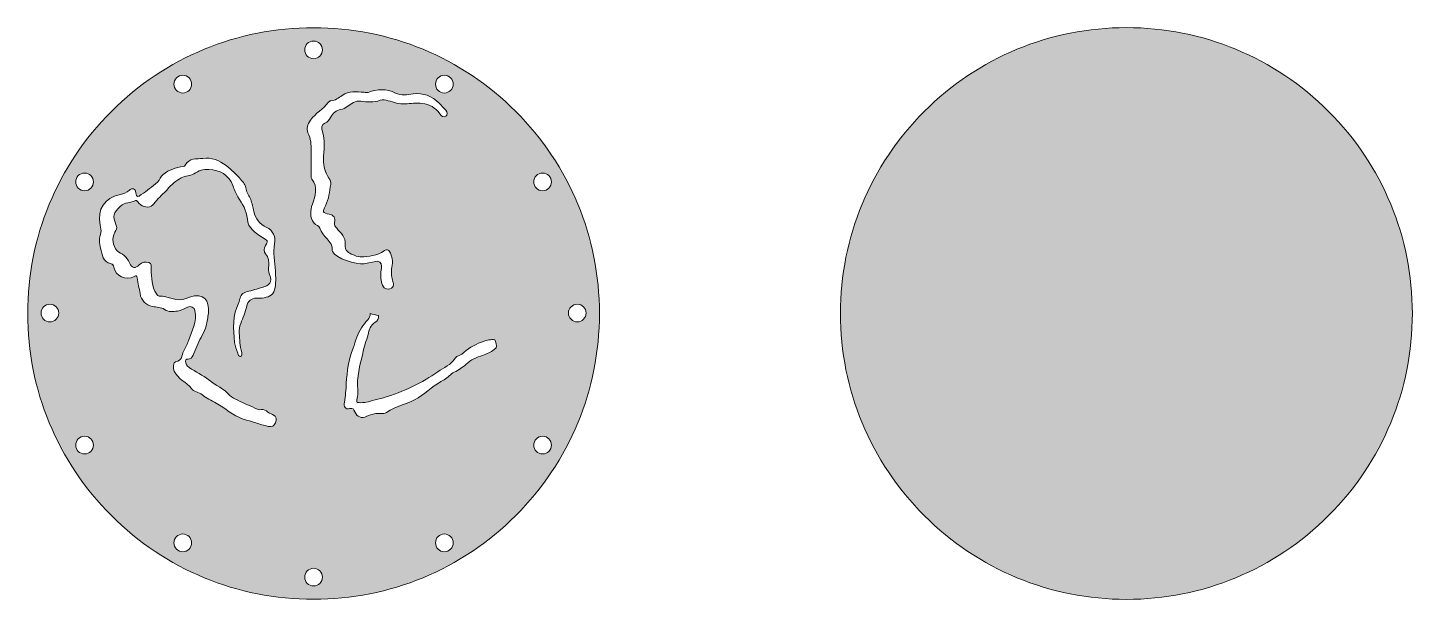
# Model space of a CAD drawing. Extents: x 98 to 4334, y -902 to -98.
# Drawn here: x 2386 to 4334, y -902 to -98 of the extents above; entities that cross this region are included whole.
import ezdxf

# ---------------------------------------------------------------- set-up
doc = ezdxf.new("R2010")
doc.units = 0
doc.header["$MEASUREMENT"] = 0
doc.layers.add('Layer 1', color=7, linetype='Continuous')

msp = doc.modelspace()

# ---------------------------------------------------------------- hatches: boundary and pattern name
at = {"layer": 'Layer 1', "true_color": 0xffffff}
h = msp.add_hatch(color=7, dxfattribs=at)
h.dxf.hatch_style = 2
edge = h.paths.add_edge_path()
edge.add_spline(control_points=[(3072.5, -215.5), (2996.5, -139.5), (2895.5, -97.7), (2788, -97.7), (2680.5, -97.7), (2579.5, -139.5), (2503.5, -215.5), (2427.5, -291.5), (2385.7, -392.5), (2385.7, -500), (2385.7, -607.5), (2427.5, -708.5), (2503.5, -784.5), (2579.5, -860.5), (2680.5, -902.3), (2788, -902.3), (2895.5, -902.3), (2996.5, -860.5), (3072.5, -784.5), (3148.5, -708.5), (3190.3, -607.5), (3190.3, -500), (3190.3, -392.5), (3148.5, -291.5), (3072.5, -215.5)], knot_values=[0, 0, 0, 0, 1, 1, 1, 2, 2, 2, 3, 3, 3, 4, 4, 4, 5, 5, 5, 6, 6, 6, 7, 7, 7, 8, 8, 8, 8], degree=3, periodic=1)
edge = h.paths.add_edge_path()
edge.add_spline(control_points=[(2972, -164.6), (2978.9, -164.6), (2984.5, -170.2), (2984.5, -177.1), (2984.5, -184), (2978.9, -189.6), (2972, -189.6), (2965.1, -189.6), (2959.6, -184), (2959.6, -177.1), (2959.6, -170.2), (2965.1, -164.6), (2972, -164.6)], knot_values=[0, 0, 0, 0, 1, 1, 1, 2, 2, 2, 3, 3, 3, 4, 4, 4, 4], degree=3, periodic=1)
edge = h.paths.add_edge_path()
edge.add_spline(control_points=[(2788, -116.4), (2794.9, -116.4), (2800.5, -122), (2800.5, -128.8), (2800.5, -135.7), (2794.9, -141.3), (2788, -141.3), (2781.1, -141.3), (2775.5, -135.7), (2775.5, -128.8), (2775.5, -122), (2781.1, -116.4), (2788, -116.4)], knot_values=[0, 0, 0, 0, 1, 1, 1, 2, 2, 2, 3, 3, 3, 4, 4, 4, 4], degree=3, periodic=1)
edge = h.paths.add_edge_path()
edge.add_spline(control_points=[(2604, -164.6), (2610.9, -164.6), (2616.4, -170.2), (2616.4, -177.1), (2616.4, -184), (2610.9, -189.6), (2604, -189.6), (2597.1, -189.6), (2591.5, -184), (2591.5, -177.1), (2591.5, -170.2), (2597.1, -164.6), (2604, -164.6)], knot_values=[0, 0, 0, 0, 1, 1, 1, 2, 2, 2, 3, 3, 3, 4, 4, 4, 4], degree=3, periodic=1)
edge = h.paths.add_edge_path()
edge.add_spline(control_points=[(2416.8, -511.8), (2410, -511.8), (2404.4, -506.2), (2404.4, -499.3), (2404.4, -492.4), (2410, -486.9), (2416.8, -486.9), (2423.7, -486.9), (2429.3, -492.4), (2429.3, -499.3), (2429.3, -506.2), (2423.7, -511.8), (2416.8, -511.8)], knot_values=[0, 0, 0, 0, 1, 1, 1, 2, 2, 2, 3, 3, 3, 4, 4, 4, 4], degree=3, periodic=1)
edge = h.paths.add_edge_path()
edge.add_spline(control_points=[(2465.7, -697.7), (2458.8, -697.7), (2453.2, -692.1), (2453.2, -685.3), (2453.2, -678.4), (2458.8, -672.8), (2465.7, -672.8), (2472.6, -672.8), (2478.1, -678.4), (2478.1, -685.3), (2478.1, -692.1), (2472.6, -697.7), (2465.7, -697.7)], knot_values=[0, 0, 0, 0, 1, 1, 1, 2, 2, 2, 3, 3, 3, 4, 4, 4, 4], degree=3, periodic=1)
edge = h.paths.add_edge_path()
edge.add_spline(control_points=[(2465.7, -327.2), (2458.8, -327.2), (2453.2, -321.6), (2453.2, -314.7), (2453.2, -307.9), (2458.8, -302.3), (2465.7, -302.3), (2472.6, -302.3), (2478.1, -307.9), (2478.1, -314.7), (2478.1, -321.6), (2472.6, -327.2), (2465.7, -327.2)], knot_values=[0, 0, 0, 0, 1, 1, 1, 2, 2, 2, 3, 3, 3, 4, 4, 4, 4], degree=3, periodic=1)
edge = h.paths.add_edge_path()
edge.add_spline(control_points=[(2604, -835.4), (2597.1, -835.4), (2591.5, -829.8), (2591.5, -822.9), (2591.5, -816), (2597.1, -810.4), (2604, -810.4), (2610.9, -810.4), (2616.4, -816), (2616.4, -822.9), (2616.4, -829.8), (2610.9, -835.4), (2604, -835.4)], knot_values=[0, 0, 0, 0, 1, 1, 1, 2, 2, 2, 3, 3, 3, 4, 4, 4, 4], degree=3, periodic=1)
edge = h.paths.add_edge_path()
edge.add_spline(control_points=[(2734.3, -654), (2732.7, -658.2), (2729.1, -660.1), (2724.2, -659), (2712.3, -656.1), (2700.8, -652.1), (2689.1, -648.6), (2674.2, -644.1), (2663.8, -633.3), (2651, -626.1), (2644.4, -622.3), (2636.6, -619), (2631.5, -614.6), (2626.4, -610.2), (2619.3, -610.1), (2616, -605.8), (2608.9, -596.5), (2597.3, -592.1), (2591.7, -581.4), (2589.9, -577.7), (2590.2, -568.3), (2593.9, -567.9), (2603.2, -566.7), (2602.5, -558.9), (2604.8, -553.4), (2607, -548.3), (2610.2, -543.5), (2611.9, -538.6), (2616.8, -524.9), (2624.3, -511.5), (2621.1, -495.9), (2620.1, -491.1), (2615.6, -488.9), (2610.4, -491.1), (2605.7, -493.1), (2601.7, -496.1), (2596.4, -496.6), (2590, -497.3), (2584.1, -498.3), (2578.2, -494.3), (2573.3, -490.9), (2567.1, -491.3), (2561.4, -490.2), (2552.1, -488.4), (2545.3, -481.5), (2543.8, -471.9), (2542.6, -464.5), (2540.9, -457.2), (2539.6, -449.8), (2539.1, -446.9), (2538.4, -446.2), (2535.4, -447.9), (2524.3, -454.6), (2509.1, -447.4), (2507, -434.7), (2506.5, -432.3), (2504.8, -430.2), (2503, -429.9), (2490.7, -427.5), (2490.9, -416.9), (2488.3, -408.2), (2486.2, -400.9), (2486, -393.6), (2488.8, -386.1), (2489.9, -383.2), (2488, -379.1), (2487.5, -375.6), (2483.7, -352), (2493, -338.3), (2516, -332.4), (2520.5, -331.3), (2524.8, -330.2), (2528.4, -326.8), (2532.9, -322.6), (2537.2, -324), (2537.8, -330), (2538.6, -337), (2540.7, -336), (2545.5, -332.7), (2553.5, -327.3), (2561.1, -321.4), (2568.3, -314.9), (2571.7, -311.8), (2572.7, -307.5), (2576.5, -304.3), (2584.8, -297.2), (2594.3, -294.8), (2604.3, -293), (2605.5, -292.8), (2607, -292.2), (2607.4, -291.3), (2612.7, -280.3), (2623.6, -282.9), (2632.3, -281.7), (2644.4, -280.1), (2654.9, -284.2), (2665, -291.8), (2672.7, -297.6), (2679, -303.7), (2685.3, -310.9), (2689.3, -315.5), (2692.1, -318.9), (2693, -325.1), (2693.8, -330.1), (2697.6, -334.6), (2699.5, -339.6), (2701.4, -344.9), (2703, -350.5), (2704, -356.1), (2706, -367), (2712.1, -374), (2722, -378.7), (2730.7, -382.9), (2735.3, -392.4), (2733.2, -401.6), (2730.3, -414.6), (2733.7, -427.2), (2734.3, -439.9), (2734.7, -448.9), (2735.3, -457.8), (2733.1, -466.5), (2731, -475.3), (2723.3, -477.1), (2715.6, -478.2), (2713, -478.6), (2710.3, -478.3), (2707.6, -478.3), (2700.5, -478.4), (2695.3, -482.8), (2694, -489.6), (2692.4, -498.2), (2688.5, -505.9), (2685.4, -514), (2682, -522.9), (2684, -532.2), (2684.3, -541.3), (2684.4, -545.8), (2686.1, -550.3), (2686.8, -554.8), (2687.1, -556.7), (2688.1, -559.7), (2685.3, -560.3), (2682.9, -560.7), (2681.8, -558.1), (2681.2, -555.9), (2679.6, -550.9), (2677.5, -545.9), (2676.8, -540.7), (2674.5, -521.6), (2674.1, -502.6), (2682.8, -484.7), (2683.4, -483.4), (2683.5, -481.9), (2683.9, -480.5), (2685.5, -475), (2687.6, -470.5), (2694.4, -469.2), (2701.6, -467.8), (2708.7, -465.2), (2715.8, -463.3), (2725.8, -460.6), (2730.6, -456.2), (2726, -445.2), (2724.3, -441), (2724.7, -436.6), (2724.8, -432.3), (2724.9, -426.4), (2725, -421), (2720.4, -416.1), (2717.5, -412.9), (2718.4, -408.5), (2720.4, -404.5), (2724.6, -396.4), (2723.6, -397.7), (2716.2, -393.1), (2706.5, -387.1), (2695.5, -379.2), (2694.8, -367.4), (2694, -354.5), (2687.5, -345.7), (2681.4, -335.9), (2678.3, -331), (2676.5, -325.3), (2674.5, -320), (2668.5, -303.7), (2656, -298.7), (2640.8, -297.1), (2632.8, -296.9), (2626.1, -298.7), (2619.5, -303.4), (2614.6, -306.9), (2607.5, -305.7), (2601.8, -309), (2594.3, -313.3), (2587.8, -318.6), (2582.3, -325.2), (2581.7, -325.9), (2581.2, -326.8), (2580.5, -327.4), (2574.2, -333), (2568.3, -338.7), (2563.3, -345.7), (2559.1, -351.6), (2550.5, -351.2), (2544.7, -347), (2542, -345), (2539.2, -339.7), (2537.2, -340.9), (2530.6, -344.8), (2522.3, -342.9), (2516.4, -348.7), (2506, -359.1), (2504.8, -362.1), (2510.4, -376.1), (2512, -380.1), (2509.9, -382.6), (2508.5, -385.5), (2503.9, -395.2), (2505, -403.9), (2511.4, -411.7), (2514.2, -415), (2518.5, -415.3), (2521.6, -418.4), (2524.8, -421.5), (2527.3, -424.7), (2529.1, -428.8), (2532.4, -436.5), (2537, -437.2), (2542.7, -431.3), (2546.2, -427.5), (2551.5, -426.9), (2556, -428.1), (2560.5, -429.3), (2559, -433.8), (2559.3, -437.8), (2560.1, -449.6), (2559.9, -461.9), (2567, -472.4), (2568, -473.8), (2569.1, -475.7), (2570.7, -475.6), (2583.5, -474.9), (2595.4, -484.4), (2608.6, -478.9), (2610.2, -478.2), (2611.8, -477.7), (2613.4, -477.2), (2634.4, -470), (2641.3, -481.5), (2639.9, -499.5), (2639.4, -505.5), (2638.2, -511.5), (2636.9, -517.4), (2635.8, -522), (2634, -526.3), (2631.4, -530.6), (2626.6, -538.7), (2623.2, -547.7), (2619.6, -556.5), (2618.3, -559.8), (2616.9, -562.5), (2613.4, -564), (2611.3, -564.8), (2607.3, -563.6), (2607.6, -566.9), (2607.9, -570.4), (2609.5, -574.1), (2612.8, -576.2), (2622, -582), (2632.1, -586.8), (2640.6, -593.6), (2650.2, -601.3), (2662, -605.8), (2670.3, -615.4), (2673, -618.5), (2677.4, -620.3), (2681.2, -622.2), (2690.4, -626.5), (2699.7, -630.5), (2709, -634.6), (2709.8, -635), (2710.9, -635.9), (2711.6, -635.7), (2719.7, -632.8), (2724, -640.5), (2730.4, -642.4), (2736.3, -644.3), (2735.9, -649.6), (2734.3, -654)], knot_values=[0, 0, 0, 0, 1, 1, 1, 2, 2, 2, 3, 3, 3, 4, 4, 4, 5, 5, 5, 6, 6, 6, 7, 7, 7, 8, 8, 8, 9, 9, 9, 10, 10, 10, 11, 11, 11, 12, 12, 12, 13, 13, 13, 14, 14, 14, 15, 15, 15, 16, 16, 16, 17, 17, 17, 18, 18, 18, 19, 19, 19, 20, 20, 20, 21, 21, 21, 22, 22, 22, 23, 23, 23, 24, 24, 24, 25, 25, 25, 26, 26, 26, 27, 27, 27, 28, 28, 28, 29, 29, 29, 30, 30, 30, 31, 31, 31, 32, 32, 32, 33, 33, 33, 34, 34, 34, 35, 35, 35, 36, 36, 36, 37, 37, 37, 38, 38, 38, 39, 39, 39, 40, 40, 40, 41, 41, 41, 42, 42, 42, 43, 43, 43, 44, 44, 44, 45, 45, 45, 46, 46, 46, 47, 47, 47, 48, 48, 48, 49, 49, 49, 50, 50, 50, 51, 51, 51, 52, 52, 52, 53, 53, 53, 54, 54, 54, 55, 55, 55, 56, 56, 56, 57, 57, 57, 58, 58, 58, 59, 59, 59, 60, 60, 60, 61, 61, 61, 62, 62, 62, 63, 63, 63, 64, 64, 64, 65, 65, 65, 66, 66, 66, 67, 67, 67, 68, 68, 68, 69, 69, 69, 70, 70, 70, 71, 71, 71, 72, 72, 72, 73, 73, 73, 74, 74, 74, 75, 75, 75, 76, 76, 76, 77, 77, 77, 78, 78, 78, 79, 79, 79, 80, 80, 80, 81, 81, 81, 82, 82, 82, 83, 83, 83, 84, 84, 84, 85, 85, 85, 86, 86, 86, 87, 87, 87, 88, 88, 88, 89, 89, 89, 90, 90, 90, 91, 91, 91, 92, 92, 92, 93, 93, 93, 94, 94, 94, 95, 95, 95, 96, 96, 96, 96], degree=3, periodic=1)
edge = h.paths.add_edge_path()
edge.add_spline(control_points=[(2788, -883.6), (2781.1, -883.6), (2775.5, -878), (2775.5, -871.2), (2775.5, -864.3), (2781.1, -858.7), (2788, -858.7), (2794.9, -858.7), (2800.5, -864.3), (2800.5, -871.2), (2800.5, -878), (2794.9, -883.6), (2788, -883.6)], knot_values=[0, 0, 0, 0, 1, 1, 1, 2, 2, 2, 3, 3, 3, 4, 4, 4, 4], degree=3, periodic=1)
edge = h.paths.add_edge_path()
edge.add_spline(control_points=[(2815, -413.1), (2814.8, -412.7), (2814.1, -412.3), (2814.2, -411.9), (2815.8, -397.3), (2799.7, -392.1), (2796.9, -379.7), (2796.1, -376), (2791, -375.9), (2788.8, -372.9), (2782.3, -364.5), (2783.3, -355.2), (2786.3, -346.2), (2790.3, -334.1), (2794.8, -322.4), (2785.6, -310.7), (2784.1, -308.8), (2784.6, -306.5), (2784.6, -304.4), (2784.5, -293.2), (2784.3, -282), (2784.6, -270.8), (2784.8, -262.1), (2784.2, -253.8), (2780.1, -245.6), (2777.1, -239.5), (2779.6, -234.1), (2783.8, -227.9), (2790.6, -217.7), (2801.7, -212.5), (2808.7, -202.9), (2809.5, -201.8), (2811, -200.7), (2812.3, -200.6), (2818.7, -200.3), (2823.5, -196.6), (2828.3, -193), (2837.8, -186), (2848.6, -188), (2859.1, -188.5), (2861, -188.5), (2862.7, -189.6), (2864.7, -188.8), (2877.7, -183.9), (2890.6, -183.1), (2903.3, -189.6), (2911.4, -193.7), (2919.8, -192), (2928.2, -190.9), (2942.5, -189), (2954.6, -193.7), (2964.7, -204), (2967.9, -207.2), (2971.3, -210.4), (2974.2, -213.9), (2976.3, -216.5), (2977, -220.5), (2974.1, -222.3), (2970.9, -224.4), (2967.8, -222.4), (2965.7, -219), (2959.9, -210.1), (2950.9, -205.6), (2941, -204.3), (2933, -203.3), (2924.7, -204.4), (2916.4, -204.9), (2908.8, -205.5), (2900.8, -202.5), (2893.1, -200.5), (2889.2, -199.5), (2885.1, -198.7), (2881.7, -199.9), (2872.6, -203), (2863.6, -202.4), (2854.5, -201.1), (2846.7, -200.1), (2840.9, -204.8), (2835.4, -208.7), (2832.4, -210.8), (2830.1, -212.6), (2826.3, -213), (2819.5, -213.7), (2815, -218.3), (2811.8, -224), (2809.8, -227.4), (2807.9, -230.5), (2803.8, -232), (2798.5, -233.8), (2799, -240.1), (2800, -242.4), (2805.5, -256), (2801.9, -269.8), (2801.8, -283.4), (2801.8, -293.1), (2804.7, -301.5), (2809.5, -309.4), (2811.2, -312.2), (2812.7, -314.9), (2812.1, -318.2), (2810.4, -328.4), (2809.8, -338.8), (2804.7, -348.2), (2800, -356.7), (2800.9, -358.3), (2810.1, -360.2), (2816.3, -361.5), (2819.3, -365.5), (2817.6, -371.8), (2816.5, -375.8), (2818, -377.2), (2820.6, -380.1), (2826.4, -386.5), (2833.5, -393.1), (2832.4, -402.8), (2831.5, -411.5), (2837.6, -415.1), (2843.1, -417.1), (2845.6, -417.9), (2849.6, -420.6), (2853.8, -420.1), (2854, -420.1), (2854.1, -420.1), (2854.3, -420.1), (2866, -420.5), (2877.6, -418.2), (2887.4, -411.8), (2887.8, -411.5), (2888.2, -411.3), (2888.6, -411), (2890.8, -409.6), (2893.8, -410.3), (2895, -412.6), (2898.6, -419.4), (2900, -426.8), (2898.3, -434.8), (2897, -441), (2897.4, -447), (2899.1, -453.3), (2900.1, -457.2), (2902.8, -463.4), (2895.4, -465.2), (2888.5, -466.7), (2885.2, -463.2), (2883.5, -455.2), (2882.1, -448.9), (2882.4, -442.9), (2883.5, -436.6), (2884.3, -432), (2883.4, -427.3), (2878, -426.3), (2878, -426.3), (2858.7, -430.2), (2858.7, -430.2), (2847.7, -430.8), (2819.2, -422.8), (2815, -413.1)], knot_values=[0, 0, 0, 0, 1, 1, 1, 2, 2, 2, 3, 3, 3, 4, 4, 4, 5, 5, 5, 6, 6, 6, 7, 7, 7, 8, 8, 8, 9, 9, 9, 10, 10, 10, 11, 11, 11, 12, 12, 12, 13, 13, 13, 14, 14, 14, 15, 15, 15, 16, 16, 16, 17, 17, 17, 18, 18, 18, 19, 19, 19, 20, 20, 20, 21, 21, 21, 22, 22, 22, 23, 23, 23, 24, 24, 24, 25, 25, 25, 26, 26, 26, 27, 27, 27, 28, 28, 28, 29, 29, 29, 30, 30, 30, 31, 31, 31, 32, 32, 32, 33, 33, 33, 34, 34, 34, 35, 35, 35, 36, 36, 36, 37, 37, 37, 38, 38, 38, 39, 39, 39, 40, 40, 40, 41, 41, 41, 42, 42, 42, 43, 43, 43, 44, 44, 44, 45, 45, 45, 46, 46, 46, 47, 47, 47, 48, 48, 48, 49, 49, 49, 50, 50, 50, 51, 51, 51, 52, 52, 52, 52], degree=3, periodic=1)
edge = h.paths.add_edge_path()
edge.add_spline(control_points=[(2972, -835.4), (2965.1, -835.4), (2959.6, -829.8), (2959.6, -822.9), (2959.6, -816), (2965.1, -810.4), (2972, -810.4), (2978.9, -810.4), (2984.5, -816), (2984.5, -822.9), (2984.5, -829.8), (2978.9, -835.4), (2972, -835.4)], knot_values=[0, 0, 0, 0, 1, 1, 1, 2, 2, 2, 3, 3, 3, 4, 4, 4, 4], degree=3, periodic=1)
edge = h.paths.add_edge_path()
edge.add_spline(control_points=[(3042.4, -550.7), (3037.3, -554.4), (3032.1, -557.2), (3025.9, -558.9), (3017.4, -561.3), (3009.6, -565.4), (3002.7, -571.4), (2997.7, -575.7), (2992.3, -579.9), (2986, -582.6), (2980.5, -584.9), (2977.5, -590.5), (2971.9, -593.2), (2958.6, -599.9), (2947.8, -610.4), (2935.3, -618.5), (2921, -627.7), (2904.1, -629.6), (2890.5, -639.3), (2885.9, -642.6), (2879.1, -639.6), (2873.4, -641.3), (2870, -642.4), (2866.5, -643.1), (2863.1, -644.7), (2855.5, -648.2), (2849.2, -645.9), (2846, -638.2), (2844.4, -634.7), (2843.5, -632.6), (2838.7, -633.9), (2832.9, -635.6), (2830.3, -631), (2831.4, -624.9), (2833, -616.1), (2833.5, -607.2), (2834.1, -598.3), (2835.1, -581.4), (2837.2, -564.8), (2843.8, -548.8), (2845.7, -544), (2846.5, -538.5), (2848.8, -533.4), (2852.8, -524.4), (2857.2, -515.8), (2864.3, -508.8), (2866.6, -506.5), (2867.9, -503.6), (2867.7, -500.2), (2871.6, -501.2), (2875.5, -502.1), (2879.4, -503), (2879.6, -507), (2878.1, -510.6), (2874.8, -512.4), (2867.9, -516.3), (2866.3, -522.9), (2864.6, -529.7), (2862.3, -538.6), (2859.1, -547.2), (2857.2, -556.1), (2853.4, -573), (2848.3, -589.7), (2850.1, -607.3), (2850.1, -608), (2850, -608.8), (2850.1, -609.5), (2851.3, -615), (2847.1, -624.6), (2849.5, -625.1), (2856.1, -626.4), (2863.9, -625), (2870.5, -622.7), (2875.8, -620.8), (2881.2, -620.4), (2886.5, -618.7), (2900.5, -614.3), (2914.1, -609.1), (2927.4, -602.7), (2939.9, -596.8), (2952, -589.6), (2963, -581.9), (2971, -576.3), (2981.4, -572.4), (2987.2, -563), (2989.7, -559), (2995.9, -558.8), (2999.7, -555), (3007.6, -547.3), (3017.7, -542.7), (3028, -538.8), (3031.1, -537.7), (3034, -537.4), (3037.1, -537), (3039.6, -536.7), (3043.1, -535.2), (3044.2, -539.6), (3045.1, -543.6), (3047, -547.4), (3042.4, -550.7)], knot_values=[0, 0, 0, 0, 1, 1, 1, 2, 2, 2, 3, 3, 3, 4, 4, 4, 5, 5, 5, 6, 6, 6, 7, 7, 7, 8, 8, 8, 9, 9, 9, 10, 10, 10, 11, 11, 11, 12, 12, 12, 13, 13, 13, 14, 14, 14, 15, 15, 15, 16, 16, 16, 17, 17, 17, 18, 18, 18, 19, 19, 19, 20, 20, 20, 21, 21, 21, 22, 22, 22, 23, 23, 23, 24, 24, 24, 25, 25, 25, 26, 26, 26, 27, 27, 27, 28, 28, 28, 29, 29, 29, 30, 30, 30, 31, 31, 31, 32, 32, 32, 33, 33, 33, 33], degree=3, periodic=1)
edge = h.paths.add_edge_path()
edge.add_spline(control_points=[(3110.3, -697.7), (3103.4, -697.7), (3097.9, -692.1), (3097.9, -685.3), (3097.9, -678.4), (3103.4, -672.8), (3110.3, -672.8), (3117.2, -672.8), (3122.8, -678.4), (3122.8, -685.3), (3122.8, -692.1), (3117.2, -697.7), (3110.3, -697.7)], knot_values=[0, 0, 0, 0, 1, 1, 1, 2, 2, 2, 3, 3, 3, 4, 4, 4, 4], degree=3, periodic=1)
edge = h.paths.add_edge_path()
edge.add_spline(control_points=[(3110.3, -327.2), (3103.4, -327.2), (3097.9, -321.6), (3097.9, -314.7), (3097.9, -307.9), (3103.4, -302.3), (3110.3, -302.3), (3117.2, -302.3), (3122.8, -307.9), (3122.8, -314.7), (3122.8, -321.6), (3117.2, -327.2), (3110.3, -327.2)], knot_values=[0, 0, 0, 0, 1, 1, 1, 2, 2, 2, 3, 3, 3, 4, 4, 4, 4], degree=3, periodic=1)
edge = h.paths.add_edge_path()
edge.add_spline(control_points=[(3159.2, -511.8), (3152.3, -511.8), (3146.7, -506.2), (3146.7, -499.3), (3146.7, -492.4), (3152.3, -486.9), (3159.2, -486.9), (3166, -486.9), (3171.6, -492.4), (3171.6, -499.3), (3171.6, -506.2), (3166, -511.8), (3159.2, -511.8)], knot_values=[0, 0, 0, 0, 1, 1, 1, 2, 2, 2, 3, 3, 3, 4, 4, 4, 4], degree=3, periodic=1)
at = {"layer": 'Layer 1', "true_color": 0xed1c24}
h = msp.add_hatch(color=240, dxfattribs=at)
h.dxf.hatch_style = 2
edge = h.paths.add_edge_path()
edge.add_spline(control_points=[(4216.5, -215.5), (4140.5, -139.5), (4039.5, -97.6), (3932, -97.6), (3824.5, -97.6), (3723.5, -139.5), (3647.5, -215.5), (3571.5, -291.5), (3529.6, -392.5), (3529.6, -500), (3529.6, -607.5), (3571.5, -708.5), (3647.5, -784.5), (3723.5, -860.5), (3824.5, -902.4), (3932, -902.4), (4039.5, -902.4), (4140.5, -860.5), (4216.5, -784.5), (4292.5, -708.5), (4334.4, -607.5), (4334.4, -500), (4334.4, -392.5), (4292.5, -291.5), (4216.5, -215.5)], knot_values=[0, 0, 0, 0, 1, 1, 1, 2, 2, 2, 3, 3, 3, 4, 4, 4, 5, 5, 5, 6, 6, 6, 7, 7, 7, 8, 8, 8, 8], degree=3, periodic=1)

# ---------------------------------------------------------------- linework, layer by layer
at = {"layer": 'Layer 1', "lineweight": 0}
for points, knots in [([(3072.5, -215.5), (2996.5, -139.5), (2895.5, -97.7), (2788, -97.7), (2680.5, -97.7), (2579.5, -139.5), (2503.5, -215.5), (2427.5, -291.5), (2385.7, -392.5), (2385.7, -500), (2385.7, -607.5), (2427.5, -708.5), (2503.5, -784.5), (2579.5, -860.5), (2680.5, -902.3), (2788, -902.3), (2895.5, -902.3), (2996.5, -860.5), (3072.5, -784.5), (3148.5, -708.5), (3190.3, -607.5), (3190.3, -500), (3190.3, -392.5), (3148.5, -291.5), (3072.5, -215.5)], [0, 0, 0, 0, 1, 1, 1, 2, 2, 2, 3, 3, 3, 4, 4, 4, 5, 5, 5, 6, 6, 6, 7, 7, 7, 8, 8, 8, 8]), ([(2788, -116.4), (2794.9, -116.4), (2800.5, -122), (2800.5, -128.8), (2800.5, -135.7), (2794.9, -141.3), (2788, -141.3), (2781.1, -141.3), (2775.5, -135.7), (2775.5, -128.8), (2775.5, -122), (2781.1, -116.4), (2788, -116.4)], [0, 0, 0, 0, 1, 1, 1, 2, 2, 2, 3, 3, 3, 4, 4, 4, 4]), ([(4216.5, -215.5), (4140.5, -139.5), (4039.5, -97.6), (3932, -97.6), (3824.5, -97.6), (3723.5, -139.5), (3647.5, -215.5), (3571.5, -291.5), (3529.6, -392.5), (3529.6, -500), (3529.6, -607.5), (3571.5, -708.5), (3647.5, -784.5), (3723.5, -860.5), (3824.5, -902.4), (3932, -902.4), (4039.5, -902.4), (4140.5, -860.5), (4216.5, -784.5), (4292.5, -708.5), (4334.4, -607.5), (4334.4, -500), (4334.4, -392.5), (4292.5, -291.5), (4216.5, -215.5)], [0, 0, 0, 0, 1, 1, 1, 2, 2, 2, 3, 3, 3, 4, 4, 4, 5, 5, 5, 6, 6, 6, 7, 7, 7, 8, 8, 8, 8]), ([(2604, -164.6), (2610.9, -164.6), (2616.4, -170.2), (2616.4, -177.1), (2616.4, -184), (2610.9, -189.6), (2604, -189.6), (2597.1, -189.6), (2591.5, -184), (2591.5, -177.1), (2591.5, -170.2), (2597.1, -164.6), (2604, -164.6)], [0, 0, 0, 0, 1, 1, 1, 2, 2, 2, 3, 3, 3, 4, 4, 4, 4]), ([(2972, -164.6), (2978.9, -164.6), (2984.5, -170.2), (2984.5, -177.1), (2984.5, -184), (2978.9, -189.6), (2972, -189.6), (2965.1, -189.6), (2959.6, -184), (2959.6, -177.1), (2959.6, -170.2), (2965.1, -164.6), (2972, -164.6)], [0, 0, 0, 0, 1, 1, 1, 2, 2, 2, 3, 3, 3, 4, 4, 4, 4]), ([(2815, -413.1), (2814.8, -412.7), (2814.1, -412.3), (2814.2, -411.9), (2815.8, -397.3), (2799.7, -392.1), (2796.9, -379.7), (2796.1, -376), (2791, -375.9), (2788.8, -372.9), (2782.3, -364.5), (2783.3, -355.2), (2786.3, -346.2), (2790.3, -334.1), (2794.8, -322.4), (2785.6, -310.7), (2784.1, -308.8), (2784.6, -306.5), (2784.6, -304.4), (2784.5, -293.2), (2784.3, -282), (2784.6, -270.8), (2784.8, -262.1), (2784.2, -253.8), (2780.1, -245.6), (2777.1, -239.5), (2779.6, -234.1), (2783.8, -227.9), (2790.6, -217.7), (2801.7, -212.5), (2808.7, -202.9), (2809.5, -201.8), (2811, -200.7), (2812.3, -200.6), (2818.7, -200.3), (2823.5, -196.6), (2828.3, -193), (2837.8, -186), (2848.6, -188), (2859.1, -188.5), (2861, -188.5), (2862.7, -189.6), (2864.7, -188.8), (2877.7, -183.9), (2890.6, -183.1), (2903.3, -189.6), (2911.4, -193.7), (2919.8, -192), (2928.2, -190.9), (2942.5, -189), (2954.6, -193.7), (2964.7, -204), (2967.9, -207.2), (2971.3, -210.4), (2974.2, -213.9), (2976.3, -216.5), (2977, -220.5), (2974.1, -222.3), (2970.9, -224.4), (2967.8, -222.4), (2965.7, -219), (2959.9, -210.1), (2950.9, -205.6), (2941, -204.3), (2933, -203.3), (2924.7, -204.4), (2916.4, -204.9), (2908.8, -205.5), (2900.8, -202.5), (2893.1, -200.5), (2889.2, -199.5), (2885.1, -198.7), (2881.7, -199.9), (2872.6, -203), (2863.6, -202.4), (2854.5, -201.1), (2846.7, -200.1), (2840.9, -204.8), (2835.4, -208.7), (2832.4, -210.8), (2830.1, -212.6), (2826.3, -213), (2819.5, -213.7), (2815, -218.3), (2811.8, -224), (2809.8, -227.4), (2807.9, -230.5), (2803.8, -232), (2798.5, -233.8), (2799, -240.1), (2800, -242.4), (2805.5, -256), (2801.9, -269.8), (2801.8, -283.4), (2801.8, -293.1), (2804.7, -301.5), (2809.5, -309.4), (2811.2, -312.2), (2812.7, -314.9), (2812.1, -318.2), (2810.4, -328.4), (2809.8, -338.8), (2804.7, -348.2), (2800, -356.7), (2800.9, -358.3), (2810.1, -360.2), (2816.3, -361.5), (2819.3, -365.5), (2817.6, -371.8), (2816.5, -375.8), (2818, -377.2), (2820.6, -380.1), (2826.4, -386.5), (2833.5, -393.1), (2832.4, -402.8), (2831.5, -411.5), (2837.6, -415.1), (2843.1, -417.1), (2845.6, -417.9), (2849.6, -420.6), (2853.8, -420.1), (2854, -420.1), (2854.1, -420.1), (2854.3, -420.1), (2866, -420.5), (2877.6, -418.2), (2887.4, -411.8), (2887.8, -411.5), (2888.2, -411.3), (2888.6, -411), (2890.8, -409.6), (2893.8, -410.3), (2895, -412.6), (2898.6, -419.4), (2900, -426.8), (2898.3, -434.8), (2897, -441), (2897.4, -447), (2899.1, -453.3), (2900.1, -457.2), (2902.8, -463.4), (2895.4, -465.2), (2888.5, -466.7), (2885.2, -463.2), (2883.5, -455.2), (2882.1, -448.9), (2882.4, -442.9), (2883.5, -436.6), (2884.3, -432), (2883.4, -427.3), (2878, -426.3), (2878, -426.3), (2858.7, -430.2), (2858.7, -430.2), (2847.7, -430.8), (2819.2, -422.8), (2815, -413.1)], [0, 0, 0, 0, 1, 1, 1, 2, 2, 2, 3, 3, 3, 4, 4, 4, 5, 5, 5, 6, 6, 6, 7, 7, 7, 8, 8, 8, 9, 9, 9, 10, 10, 10, 11, 11, 11, 12, 12, 12, 13, 13, 13, 14, 14, 14, 15, 15, 15, 16, 16, 16, 17, 17, 17, 18, 18, 18, 19, 19, 19, 20, 20, 20, 21, 21, 21, 22, 22, 22, 23, 23, 23, 24, 24, 24, 25, 25, 25, 26, 26, 26, 27, 27, 27, 28, 28, 28, 29, 29, 29, 30, 30, 30, 31, 31, 31, 32, 32, 32, 33, 33, 33, 34, 34, 34, 35, 35, 35, 36, 36, 36, 37, 37, 37, 38, 38, 38, 39, 39, 39, 40, 40, 40, 41, 41, 41, 42, 42, 42, 43, 43, 43, 44, 44, 44, 45, 45, 45, 46, 46, 46, 47, 47, 47, 48, 48, 48, 49, 49, 49, 50, 50, 50, 51, 51, 51, 52, 52, 52, 52]), ([(2734.3, -654), (2732.7, -658.2), (2729.1, -660.1), (2724.2, -659), (2712.3, -656.1), (2700.8, -652.1), (2689.1, -648.6), (2674.2, -644.1), (2663.8, -633.3), (2651, -626.1), (2644.4, -622.3), (2636.6, -619), (2631.5, -614.6), (2626.4, -610.2), (2619.3, -610.1), (2616, -605.8), (2608.9, -596.5), (2597.3, -592.1), (2591.7, -581.4), (2589.9, -577.7), (2590.2, -568.3), (2593.9, -567.9), (2603.2, -566.7), (2602.5, -558.9), (2604.8, -553.4), (2607, -548.3), (2610.2, -543.5), (2611.9, -538.6), (2616.8, -524.9), (2624.3, -511.5), (2621.1, -495.9), (2620.1, -491.1), (2615.6, -488.9), (2610.4, -491.1), (2605.7, -493.1), (2601.7, -496.1), (2596.4, -496.6), (2590, -497.3), (2584.1, -498.3), (2578.2, -494.3), (2573.3, -490.9), (2567.1, -491.3), (2561.4, -490.2), (2552.1, -488.4), (2545.3, -481.5), (2543.8, -471.9), (2542.6, -464.5), (2540.9, -457.2), (2539.6, -449.8), (2539.1, -446.9), (2538.4, -446.2), (2535.4, -447.9), (2524.3, -454.6), (2509.1, -447.4), (2507, -434.7), (2506.5, -432.3), (2504.8, -430.2), (2503, -429.9), (2490.7, -427.5), (2490.9, -416.9), (2488.3, -408.2), (2486.2, -400.9), (2486, -393.6), (2488.8, -386.1), (2489.9, -383.2), (2488, -379.1), (2487.5, -375.6), (2483.7, -352), (2493, -338.3), (2516, -332.4), (2520.5, -331.3), (2524.8, -330.2), (2528.4, -326.8), (2532.9, -322.6), (2537.2, -324), (2537.8, -330), (2538.6, -337), (2540.7, -336), (2545.5, -332.7), (2553.5, -327.3), (2561.1, -321.4), (2568.3, -314.9), (2571.7, -311.8), (2572.7, -307.5), (2576.5, -304.3), (2584.8, -297.2), (2594.3, -294.8), (2604.3, -293), (2605.5, -292.8), (2607, -292.2), (2607.4, -291.3), (2612.7, -280.3), (2623.6, -282.9), (2632.3, -281.7), (2644.4, -280.1), (2654.9, -284.2), (2665, -291.8), (2672.7, -297.6), (2679, -303.7), (2685.3, -310.9), (2689.3, -315.5), (2692.1, -318.9), (2693, -325.1), (2693.8, -330.1), (2697.6, -334.6), (2699.5, -339.6), (2701.4, -344.9), (2703, -350.5), (2704, -356.1), (2706, -367), (2712.1, -374), (2722, -378.7), (2730.7, -382.9), (2735.3, -392.4), (2733.2, -401.6), (2730.3, -414.6), (2733.7, -427.2), (2734.3, -439.9), (2734.7, -448.9), (2735.3, -457.8), (2733.1, -466.5), (2731, -475.3), (2723.3, -477.1), (2715.6, -478.2), (2713, -478.6), (2710.3, -478.3), (2707.6, -478.3), (2700.5, -478.4), (2695.3, -482.8), (2694, -489.6), (2692.4, -498.2), (2688.5, -505.9), (2685.4, -514), (2682, -522.9), (2684, -532.2), (2684.3, -541.3), (2684.4, -545.8), (2686.1, -550.3), (2686.8, -554.8), (2687.1, -556.7), (2688.1, -559.7), (2685.3, -560.3), (2682.9, -560.7), (2681.8, -558.1), (2681.2, -555.9), (2679.6, -550.9), (2677.5, -545.9), (2676.8, -540.7), (2674.5, -521.6), (2674.1, -502.6), (2682.8, -484.7), (2683.4, -483.4), (2683.5, -481.9), (2683.9, -480.5), (2685.5, -475), (2687.6, -470.5), (2694.4, -469.2), (2701.6, -467.8), (2708.7, -465.2), (2715.8, -463.3), (2725.8, -460.6), (2730.6, -456.2), (2726, -445.2), (2724.3, -441), (2724.7, -436.6), (2724.8, -432.3), (2724.9, -426.4), (2725, -421), (2720.4, -416.1), (2717.5, -412.9), (2718.4, -408.5), (2720.4, -404.5), (2724.6, -396.4), (2723.6, -397.7), (2716.2, -393.1), (2706.5, -387.1), (2695.5, -379.2), (2694.8, -367.4), (2694, -354.5), (2687.5, -345.7), (2681.4, -335.9), (2678.3, -331), (2676.5, -325.3), (2674.5, -320), (2668.5, -303.7), (2656, -298.7), (2640.8, -297.1), (2632.8, -296.9), (2626.1, -298.7), (2619.5, -303.4), (2614.6, -306.9), (2607.5, -305.7), (2601.8, -309), (2594.3, -313.3), (2587.8, -318.6), (2582.3, -325.2), (2581.7, -325.9), (2581.2, -326.8), (2580.5, -327.4), (2574.2, -333), (2568.3, -338.7), (2563.3, -345.7), (2559.1, -351.6), (2550.5, -351.2), (2544.7, -347), (2542, -345), (2539.2, -339.7), (2537.2, -340.9), (2530.6, -344.8), (2522.3, -342.9), (2516.4, -348.7), (2506, -359.1), (2504.8, -362.1), (2510.4, -376.1), (2512, -380.1), (2509.9, -382.6), (2508.5, -385.5), (2503.9, -395.2), (2505, -403.9), (2511.4, -411.7), (2514.2, -415), (2518.5, -415.3), (2521.6, -418.4), (2524.8, -421.5), (2527.3, -424.7), (2529.1, -428.8), (2532.4, -436.5), (2537, -437.2), (2542.7, -431.3), (2546.2, -427.5), (2551.5, -426.9), (2556, -428.1), (2560.5, -429.3), (2559, -433.8), (2559.3, -437.8), (2560.1, -449.6), (2559.9, -461.9), (2567, -472.4), (2568, -473.8), (2569.1, -475.7), (2570.7, -475.6), (2583.5, -474.9), (2595.4, -484.4), (2608.6, -478.9), (2610.2, -478.2), (2611.8, -477.7), (2613.4, -477.2), (2634.4, -470), (2641.3, -481.5), (2639.9, -499.5), (2639.4, -505.5), (2638.2, -511.5), (2636.9, -517.4), (2635.8, -522), (2634, -526.3), (2631.4, -530.6), (2626.6, -538.7), (2623.2, -547.7), (2619.6, -556.5), (2618.3, -559.8), (2616.9, -562.5), (2613.4, -564), (2611.3, -564.8), (2607.3, -563.6), (2607.6, -566.9), (2607.9, -570.4), (2609.5, -574.1), (2612.8, -576.2), (2622, -582), (2632.1, -586.8), (2640.6, -593.6), (2650.2, -601.3), (2662, -605.8), (2670.3, -615.4), (2673, -618.5), (2677.4, -620.3), (2681.2, -622.2), (2690.4, -626.5), (2699.7, -630.5), (2709, -634.6), (2709.8, -635), (2710.9, -635.9), (2711.6, -635.7), (2719.7, -632.8), (2724, -640.5), (2730.4, -642.4), (2736.3, -644.3), (2735.9, -649.6), (2734.3, -654)], [0, 0, 0, 0, 1, 1, 1, 2, 2, 2, 3, 3, 3, 4, 4, 4, 5, 5, 5, 6, 6, 6, 7, 7, 7, 8, 8, 8, 9, 9, 9, 10, 10, 10, 11, 11, 11, 12, 12, 12, 13, 13, 13, 14, 14, 14, 15, 15, 15, 16, 16, 16, 17, 17, 17, 18, 18, 18, 19, 19, 19, 20, 20, 20, 21, 21, 21, 22, 22, 22, 23, 23, 23, 24, 24, 24, 25, 25, 25, 26, 26, 26, 27, 27, 27, 28, 28, 28, 29, 29, 29, 30, 30, 30, 31, 31, 31, 32, 32, 32, 33, 33, 33, 34, 34, 34, 35, 35, 35, 36, 36, 36, 37, 37, 37, 38, 38, 38, 39, 39, 39, 40, 40, 40, 41, 41, 41, 42, 42, 42, 43, 43, 43, 44, 44, 44, 45, 45, 45, 46, 46, 46, 47, 47, 47, 48, 48, 48, 49, 49, 49, 50, 50, 50, 51, 51, 51, 52, 52, 52, 53, 53, 53, 54, 54, 54, 55, 55, 55, 56, 56, 56, 57, 57, 57, 58, 58, 58, 59, 59, 59, 60, 60, 60, 61, 61, 61, 62, 62, 62, 63, 63, 63, 64, 64, 64, 65, 65, 65, 66, 66, 66, 67, 67, 67, 68, 68, 68, 69, 69, 69, 70, 70, 70, 71, 71, 71, 72, 72, 72, 73, 73, 73, 74, 74, 74, 75, 75, 75, 76, 76, 76, 77, 77, 77, 78, 78, 78, 79, 79, 79, 80, 80, 80, 81, 81, 81, 82, 82, 82, 83, 83, 83, 84, 84, 84, 85, 85, 85, 86, 86, 86, 87, 87, 87, 88, 88, 88, 89, 89, 89, 90, 90, 90, 91, 91, 91, 92, 92, 92, 93, 93, 93, 94, 94, 94, 95, 95, 95, 96, 96, 96, 96]), ([(2465.7, -327.2), (2458.8, -327.2), (2453.2, -321.6), (2453.2, -314.7), (2453.2, -307.9), (2458.8, -302.3), (2465.7, -302.3), (2472.6, -302.3), (2478.1, -307.9), (2478.1, -314.7), (2478.1, -321.6), (2472.6, -327.2), (2465.7, -327.2)], [0, 0, 0, 0, 1, 1, 1, 2, 2, 2, 3, 3, 3, 4, 4, 4, 4]), ([(3110.3, -327.2), (3103.4, -327.2), (3097.9, -321.6), (3097.9, -314.7), (3097.9, -307.9), (3103.4, -302.3), (3110.3, -302.3), (3117.2, -302.3), (3122.8, -307.9), (3122.8, -314.7), (3122.8, -321.6), (3117.2, -327.2), (3110.3, -327.2)], [0, 0, 0, 0, 1, 1, 1, 2, 2, 2, 3, 3, 3, 4, 4, 4, 4]), ([(2416.8, -511.8), (2410, -511.8), (2404.4, -506.2), (2404.4, -499.3), (2404.4, -492.4), (2410, -486.9), (2416.8, -486.9), (2423.7, -486.9), (2429.3, -492.4), (2429.3, -499.3), (2429.3, -506.2), (2423.7, -511.8), (2416.8, -511.8)], [0, 0, 0, 0, 1, 1, 1, 2, 2, 2, 3, 3, 3, 4, 4, 4, 4]), ([(3159.2, -511.8), (3152.3, -511.8), (3146.7, -506.2), (3146.7, -499.3), (3146.7, -492.4), (3152.3, -486.9), (3159.2, -486.9), (3166, -486.9), (3171.6, -492.4), (3171.6, -499.3), (3171.6, -506.2), (3166, -511.8), (3159.2, -511.8)], [0, 0, 0, 0, 1, 1, 1, 2, 2, 2, 3, 3, 3, 4, 4, 4, 4]), ([(3042.4, -550.7), (3037.3, -554.4), (3032.1, -557.2), (3025.9, -558.9), (3017.4, -561.3), (3009.6, -565.4), (3002.7, -571.4), (2997.7, -575.7), (2992.3, -579.9), (2986, -582.6), (2980.5, -584.9), (2977.5, -590.5), (2971.9, -593.2), (2958.6, -599.9), (2947.8, -610.4), (2935.3, -618.5), (2921, -627.7), (2904.1, -629.6), (2890.5, -639.3), (2885.9, -642.6), (2879.1, -639.6), (2873.4, -641.3), (2870, -642.4), (2866.5, -643.1), (2863.1, -644.7), (2855.5, -648.2), (2849.2, -645.9), (2846, -638.2), (2844.4, -634.7), (2843.5, -632.6), (2838.7, -633.9), (2832.9, -635.6), (2830.3, -631), (2831.4, -624.9), (2833, -616.1), (2833.5, -607.2), (2834.1, -598.3), (2835.1, -581.4), (2837.2, -564.8), (2843.8, -548.8), (2845.7, -544), (2846.5, -538.5), (2848.8, -533.4), (2852.8, -524.4), (2857.2, -515.8), (2864.3, -508.8), (2866.6, -506.5), (2867.9, -503.6), (2867.7, -500.2), (2871.6, -501.2), (2875.5, -502.1), (2879.4, -503), (2879.6, -507), (2878.1, -510.6), (2874.8, -512.4), (2867.9, -516.3), (2866.3, -522.9), (2864.6, -529.7), (2862.3, -538.6), (2859.1, -547.2), (2857.2, -556.1), (2853.4, -573), (2848.3, -589.7), (2850.1, -607.3), (2850.1, -608), (2850, -608.8), (2850.1, -609.5), (2851.3, -615), (2847.1, -624.6), (2849.5, -625.1), (2856.1, -626.4), (2863.9, -625), (2870.5, -622.7), (2875.8, -620.8), (2881.2, -620.4), (2886.5, -618.7), (2900.5, -614.3), (2914.1, -609.1), (2927.4, -602.7), (2939.9, -596.8), (2952, -589.6), (2963, -581.9), (2971, -576.3), (2981.4, -572.4), (2987.2, -563), (2989.7, -559), (2995.9, -558.8), (2999.7, -555), (3007.6, -547.3), (3017.7, -542.7), (3028, -538.8), (3031.1, -537.7), (3034, -537.4), (3037.1, -537), (3039.6, -536.7), (3043.1, -535.2), (3044.2, -539.6), (3045.1, -543.6), (3047, -547.4), (3042.4, -550.7)], [0, 0, 0, 0, 1, 1, 1, 2, 2, 2, 3, 3, 3, 4, 4, 4, 5, 5, 5, 6, 6, 6, 7, 7, 7, 8, 8, 8, 9, 9, 9, 10, 10, 10, 11, 11, 11, 12, 12, 12, 13, 13, 13, 14, 14, 14, 15, 15, 15, 16, 16, 16, 17, 17, 17, 18, 18, 18, 19, 19, 19, 20, 20, 20, 21, 21, 21, 22, 22, 22, 23, 23, 23, 24, 24, 24, 25, 25, 25, 26, 26, 26, 27, 27, 27, 28, 28, 28, 29, 29, 29, 30, 30, 30, 31, 31, 31, 32, 32, 32, 33, 33, 33, 33]), ([(2465.7, -697.7), (2458.8, -697.7), (2453.2, -692.1), (2453.2, -685.3), (2453.2, -678.4), (2458.8, -672.8), (2465.7, -672.8), (2472.6, -672.8), (2478.1, -678.4), (2478.1, -685.3), (2478.1, -692.1), (2472.6, -697.7), (2465.7, -697.7)], [0, 0, 0, 0, 1, 1, 1, 2, 2, 2, 3, 3, 3, 4, 4, 4, 4]), ([(3110.3, -697.7), (3103.4, -697.7), (3097.9, -692.1), (3097.9, -685.3), (3097.9, -678.4), (3103.4, -672.8), (3110.3, -672.8), (3117.2, -672.8), (3122.8, -678.4), (3122.8, -685.3), (3122.8, -692.1), (3117.2, -697.7), (3110.3, -697.7)], [0, 0, 0, 0, 1, 1, 1, 2, 2, 2, 3, 3, 3, 4, 4, 4, 4]), ([(2604, -835.4), (2597.1, -835.4), (2591.5, -829.8), (2591.5, -822.9), (2591.5, -816), (2597.1, -810.4), (2604, -810.4), (2610.9, -810.4), (2616.4, -816), (2616.4, -822.9), (2616.4, -829.8), (2610.9, -835.4), (2604, -835.4)], [0, 0, 0, 0, 1, 1, 1, 2, 2, 2, 3, 3, 3, 4, 4, 4, 4]), ([(2972, -835.4), (2965.1, -835.4), (2959.6, -829.8), (2959.6, -822.9), (2959.6, -816), (2965.1, -810.4), (2972, -810.4), (2978.9, -810.4), (2984.5, -816), (2984.5, -822.9), (2984.5, -829.8), (2978.9, -835.4), (2972, -835.4)], [0, 0, 0, 0, 1, 1, 1, 2, 2, 2, 3, 3, 3, 4, 4, 4, 4]), ([(2788, -883.6), (2781.1, -883.6), (2775.5, -878), (2775.5, -871.2), (2775.5, -864.3), (2781.1, -858.7), (2788, -858.7), (2794.9, -858.7), (2800.5, -864.3), (2800.5, -871.2), (2800.5, -878), (2794.9, -883.6), (2788, -883.6)], [0, 0, 0, 0, 1, 1, 1, 2, 2, 2, 3, 3, 3, 4, 4, 4, 4])]:
    msp.add_open_spline(points, degree=3, knots=knots, dxfattribs=at)

doc.saveas('drawing.dxf')
